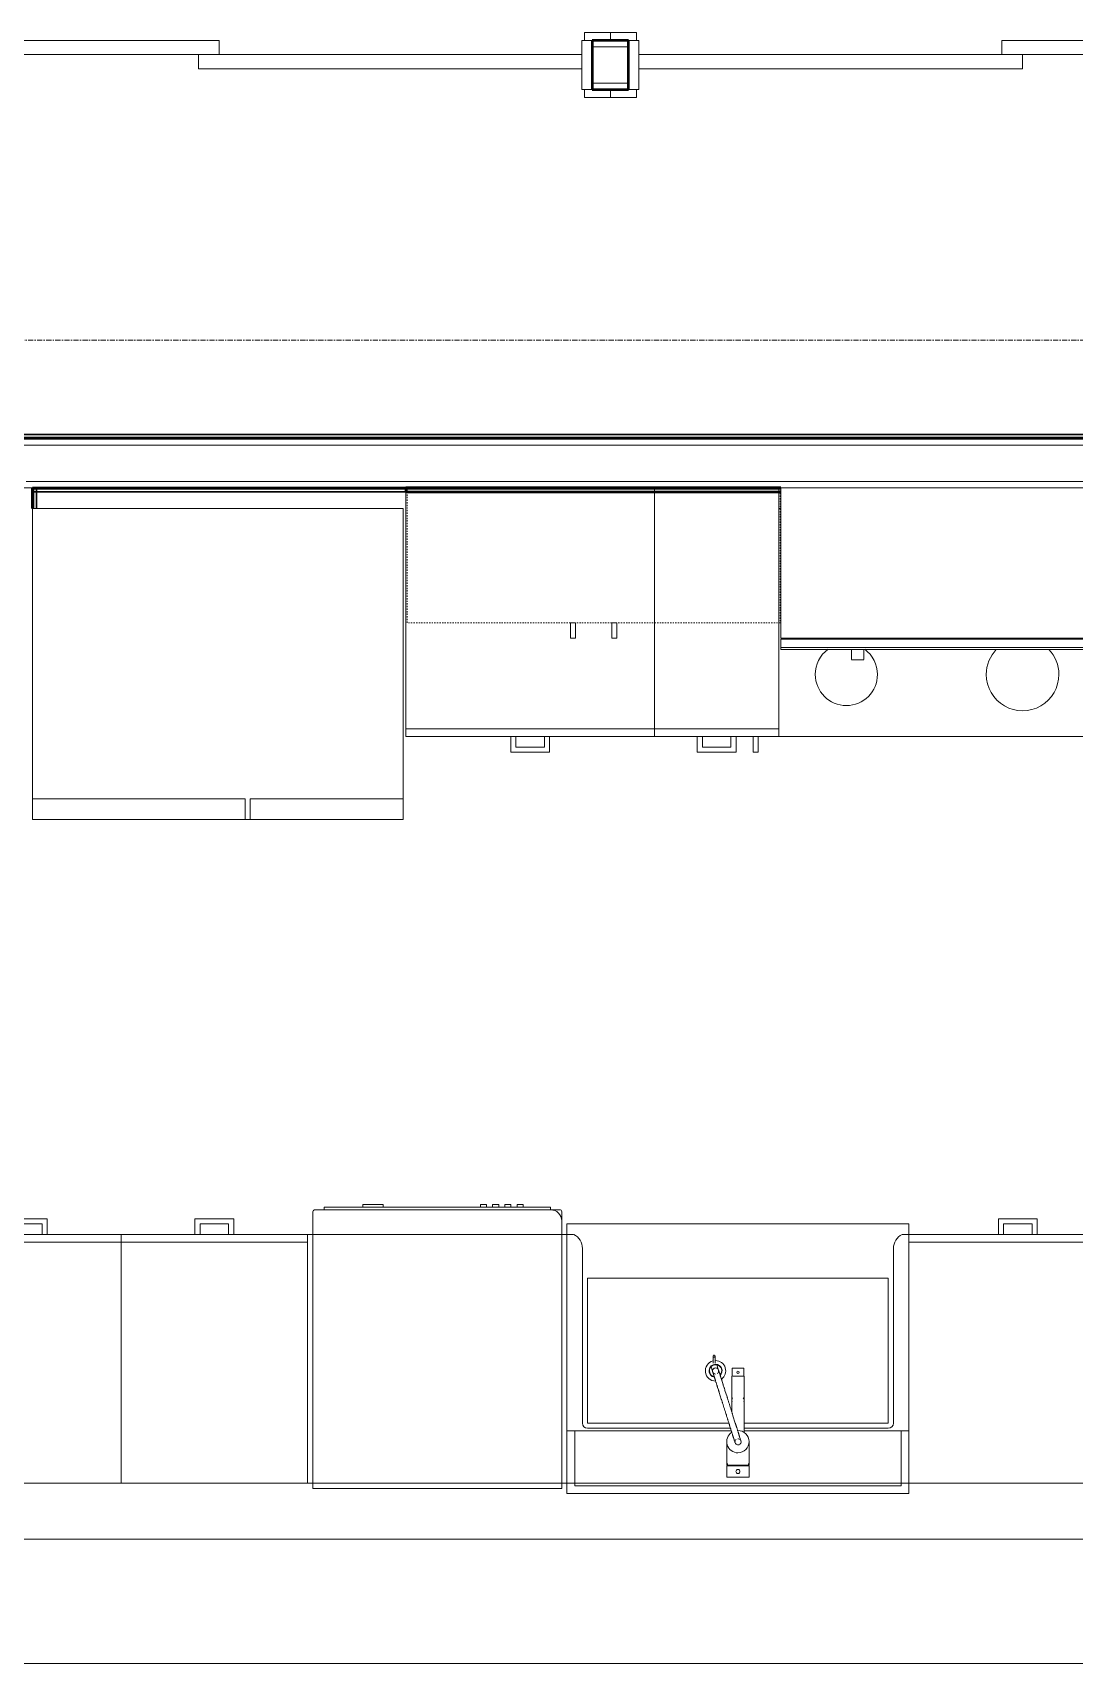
# Model space of a CAD drawing. Header units: inches. Extents: x -4218 to -1830, y 9756 to 12426.
# Drawn here: x -2276.5 to -2176, y 11407.6 to 11564.8 of the extents above; entities that cross this region are included whole.
import ezdxf

# ---------------------------------------------------------------- set-up
doc = ezdxf.new("R2010")
doc.units = ezdxf.units.IN
doc.header["$MEASUREMENT"] = 0
doc.linetypes.add('Dash', pattern=[0.25, 0.125, -0.125])
doc.linetypes.add('Grid Line 1_2_', pattern=[0.875, 0.5, -0.125, 0.125, -0.125])
for name, color, linetype, lineweight in [('0-1', 7, 'Continuous', 5), ('0-2', 252, 'Continuous', 9), ('A-DOOR-1', 7, 'Continuous', 9), ('A-DOOR-2', 50, 'Continuous', 20), ('A-DOOR-FRAM-1', 50, 'Continuous', 20), ('A-WALL-1', 250, 'Continuous', 50), ('A-WALL-2', 10, 'Continuous', 13), ('A-WALL-3', 253, 'Continuous', 9), ('A-WALL-4', 254, 'Continuous', 9), ('A-WALL-5', 252, 'Continuous', 9), ('A-WALL-6', 7, 'Continuous', 9), ('P-SANR-FIXT-1', 7, 'Continuous', 9), ('P-SANR-FIXT-2', 252, 'Continuous', 9), ('Q-CASE-1', 253, 'Continuous', 9), ('Q-CASE-2', 252, 'Continuous', 9), ('Q-CASE-3', 7, 'Continuous', 9), ('Q-CASE-5', 254, 'Continuous', 9), ('Q-CASE-6', 7, 'Dash', 9), ('Q-SPCQ-1', 7, 'Continuous', 9), ('Q-SPCQ-2', 253, 'Continuous', 9), ('Q-SPCQ-3', 252, 'Continuous', 9), ('S-GRID-1', 1, 'Grid Line 1_2_', 9)]:
    doc.layers.add(name, color=color, linetype=linetype, lineweight=lineweight)

# ---------------------------------------------------------------- blocks, each defined once
blk = doc.blocks.new('Basic Wall _ INT - W4BØF - _5_8 GYP - 2X4 WOOD_BATT_ - 5_8 GYP_ - ___-2695084-BACKGROUND - 1ST FLOOR')
at = {"layer": 'A-WALL-5'}
for p, q in [((-2138.37, 11525.7), (-2304.23, 11525.7)), ((-2304.09, 11526.05), (-2138.79, 11526.05))]:
    blk.add_line(p, q, dxfattribs=at)
at = {"layer": 'A-WALL-6'}
for p, q in [((-2138.37, 11525.82), (-2304.18, 11525.82)), ((-2304.06, 11526.11), (-2138.79, 11526.11))]:
    blk.add_line(p, q, dxfattribs=at)
blk = doc.blocks.new('Basic Wall _ INT - W4BØF - _5_8 GYP - 2X4 WOOD_BATT_ - 5_8 GYP_ - ___-2695085-BACKGROUND - 1ST FLOOR')
at = {"layer": 'A-WALL-3'}
for p, q in [((-2276.51, 11520.95), (-2281.26, 11520.95)), ((-2276.37, 11520.6), (-2276.31, 11520.6)), ((-2276.31, 11520.6), (-2276.22, 11520.6)), ((-2276.22, 11520.6), (-2276.1, 11520.6)), ((-2240.51, 11520.82), (-2204.33, 11520.82))]:
    blk.add_line(p, q, dxfattribs=at)
at = {"layer": 'A-WALL-4'}
for p, q in [((-2204.33, 11520.95), (-2240.51, 11520.95)), ((-2240.51, 11520.6), (-2204.33, 11520.6))]:
    blk.add_line(p, q, dxfattribs=at)
at = {"layer": 'A-WALL-5'}
for p, q in [((-2240.51, 11520.95), (-2276.51, 11520.95)), ((-2276.37, 11520.54), (-2276.31, 11520.54)), ((-2276.31, 11520.54), (-2276.22, 11520.54)), ((-2276.22, 11520.54), (-2276.1, 11520.54)), ((-2276.1, 11520.6), (-2240.51, 11520.6)), ((-2240.51, 11520.54), (-2204.33, 11520.54))]:
    blk.add_line(p, q, dxfattribs=at)
at = {"layer": 'A-WALL-6'}
for p, q in [((-2276.52, 11520.82), (-2240.51, 11520.82)), ((-2276.1, 11520.54), (-2240.51, 11520.54))]:
    blk.add_line(p, q, dxfattribs=at)
blk = doc.blocks.new('Basic Wall _ INT - W4BØF - _5_8 GYP - 2X4 WOOD_BATT_ - 5_8 GYP_ - ___-2695090-BACKGROUND - 1ST FLOOR')
at = {"layer": 'A-WALL-3'}
blk.add_line((-2219.02, 11564.1), (-2222.52, 11564.1), dxfattribs=at)
blk = doc.blocks.new('Basic Wall _ INT - W4BØF - _5_8 GYP - 2X4 WOOD_BATT_ - 5_8 GYP_ - ___-2695091-BACKGROUND - 1ST FLOOR')
at = {"layer": 'A-WALL-3'}
blk.add_line((-2219.02, 11559.35), (-2222.52, 11559.35), dxfattribs=at)
blk = doc.blocks.new('SLIDING - FLUSH - 6-0 x 6-8-3203588-BACKGROUND - 1ST FLOOR')
at = {"layer": 'A-DOOR-1'}
for p, q in [((-38.75, 3.25), (-36.25, 3.25)), ((-38.75, 2.5), (-38.75, 3.25)), ((-36.25, 3.25), (-36.25, 2.5)), ((36.25, 3.25), (38.75, 3.25)), ((36.25, 2.5), (36.25, 3.25)), ((38.75, 3.25), (38.75, 2.5)), ((-36.25, 2.5), (-38.75, 2.5)), ((38.75, 2.5), (36.25, 2.5)), ((-38.75, -2.25), (-36.25, -2.25)), ((-38.75, -3), (-38.75, -2.25)), ((-36.25, -3), (-38.75, -3)), ((-36.25, -2.25), (-36.25, -3)), ((36.25, -2.25), (38.75, -2.25)), ((36.25, -3), (36.25, -2.25)), ((38.75, -3), (36.25, -3)), ((38.75, -2.25), (38.75, -3))]:
    blk.add_line(p, q, dxfattribs=at)
at = {"layer": 'A-DOOR-2'}
for p, q in [((-1, -0.875), (-1, 0.5)), ((-1, 0.5), (36, 0.5)), ((36, 0.5), (36, -0.875)), ((-36, -2.25), (-36, -0.875)), ((-36, -0.875), (1, -0.875)), ((36, -0.875), (-1, -0.875)), ((1, -0.875), (1, -2.25)), ((1, -2.25), (-36, -2.25))]:
    blk.add_line(p, q, dxfattribs=at)
at = {"layer": 'A-DOOR-FRAM-1'}
for p, q in [((-37, -2.25), (-37, 2.5)), ((-37, 2.5), (-36, 2.5)), ((-36, 2.5), (-36, -2.25)), ((36, 2.5), (37, 2.5)), ((36, -2.25), (36, 2.5)), ((37, 2.5), (37, -2.25)), ((-36, -2.25), (-37, -2.25)), ((37, -2.25), (36, -2.25))]:
    blk.add_line(p, q, dxfattribs=at)
blk = doc.blocks.new('SLIDING - FLUSH - 6-0 x 6-8-3203587-BACKGROUND - 1ST FLOOR')
at = {"layer": 'A-DOOR-1'}
for p, q in [((-36.25, 3), (-38.75, 3)), ((-38.75, 3), (-38.75, 2.25)), ((-38.75, 2.25), (-36.25, 2.25)), ((-36.25, 2.25), (-36.25, 3)), ((36.25, 3), (36.25, 2.25)), ((38.75, 3), (36.25, 3)), ((36.25, 2.25), (38.75, 2.25)), ((38.75, 2.25), (38.75, 3)), ((-36.25, -2.5), (-38.75, -2.5)), ((-38.75, -2.5), (-38.75, -3.25)), ((-36.25, -3.25), (-36.25, -2.5)), ((38.75, -2.5), (36.25, -2.5)), ((36.25, -2.5), (36.25, -3.25)), ((38.75, -3.25), (38.75, -2.5)), ((-38.75, -3.25), (-36.25, -3.25)), ((36.25, -3.25), (38.75, -3.25))]:
    blk.add_line(p, q, dxfattribs=at)
at = {"layer": 'A-DOOR-2'}
for p, q in [((1, 2.25), (-36, 2.25)), ((-36, 2.25), (-36, 0.875)), ((1, 0.875), (1, 2.25)), ((-36, 0.875), (1, 0.875)), ((36, 0.875), (-1, 0.875)), ((-1, 0.875), (-1, -0.5)), ((36, -0.5), (36, 0.875)), ((-1, -0.5), (36, -0.5))]:
    blk.add_line(p, q, dxfattribs=at)
at = {"layer": 'A-DOOR-FRAM-1'}
for p, q in [((-36, 2.25), (-37, 2.25)), ((-37, 2.25), (-37, -2.5)), ((-36, -2.5), (-36, 2.25)), ((37, 2.25), (36, 2.25)), ((36, 2.25), (36, -2.5)), ((37, -2.5), (37, 2.25)), ((-37, -2.5), (-36, -2.5)), ((36, -2.5), (37, -2.5))]:
    blk.add_line(p, q, dxfattribs=at)
blk = doc.blocks.new('Basic Wall _ INT - W4BØF - _5_8 GYP - 2X4 WOOD_BATT_ - 5_8 GYP_ - ___-2695100-BACKGROUND - 1ST FLOOR')
at = {"layer": 'A-WALL-3'}
for p, q in [((-2276.45, 11520.95), (-2276.39, 11520.95)), ((-2276.39, 11520.95), (-2276.1, 11520.95)), ((-2276.16, 11520.75), (-2276.16, 11520.8)), ((-2276.16, 11520.66), (-2276.16, 11520.73)), ((-2276.16, 11520.54), (-2276.16, 11520.64))]:
    blk.add_line(p, q, dxfattribs=at)
at = {"layer": 'A-WALL-4'}
for p, q in [((-2276.49, 11520.95), (-2276.51, 11520.95)), ((-2276.31, 11520.95), (-2276.37, 11520.95)), ((-2276.16, 11520.95), (-2276.31, 11520.95)), ((-2276.1, 11520.95), (-2276.16, 11520.95))]:
    blk.add_line(p, q, dxfattribs=at)
at = {"layer": 'A-WALL-5'}
for p, q in [((-2276.51, 11520.95), (-2276.47, 11520.95)), ((-2276.51, 11520.95), (-2276.51, 11518.95)), ((-2276.47, 11520.95), (-2276.45, 11520.95)), ((-2276.16, 11518.95), (-2276.16, 11520.54)), ((-2276.1, 11520.75), (-2276.1, 11520.8)), ((-2276.1, 11520.66), (-2276.1, 11520.73)), ((-2276.1, 11520.54), (-2276.1, 11520.64))]:
    blk.add_line(p, q, dxfattribs=at)
at = {"layer": 'A-WALL-6'}
for p, q in [((-2276.39, 11518.95), (-2276.39, 11520.95)), ((-2276.1, 11518.95), (-2276.1, 11520.54))]:
    blk.add_line(p, q, dxfattribs=at)
blk = doc.blocks.new('Refrigerator_-_Side-by-Side_6047 - 36_ X 30_-1372843-BACKGROUND - 1ST FLOOR')
at = {"layer": 'Q-SPCQ-1'}
for p, q in [((-17.88, 15.58), (17.87, 15.58)), ((-17.88, -14.42), (-17.88, 15.58)), ((-17.88, 15.58), (-3.13, 15.58)), ((-17.88, 15.58), (-17.88, 13.58)), ((-3.13, 13.58), (-3.13, 15.58)), ((-2.63, 15.58), (17.87, 15.58)), ((-2.63, 15.58), (-2.63, 13.58)), ((17.87, 15.58), (17.87, -14.42)), ((17.87, 13.58), (17.87, 15.58)), ((-3.13, 13.58), (-17.88, 13.58)), ((17.87, 13.58), (-2.63, 13.58)), ((17.87, -14.42), (-17.88, -14.42))]:
    blk.add_line(p, q, dxfattribs=at)
blk = doc.blocks.new('Range - 24_ x 30_-V49-BACKGROUND - 1ST FLOOR')
at = {"layer": 'Q-SPCQ-1'}
blk.add_line((29.82, -22), (30, -22), dxfattribs=at)
for centre, radius, start, end in [((6.5, -6), 3.5, 360, 180), ((23.5, -6), 3, 0, 180), ((6.5, -6), 3.5, 180, 223.5665), ((6.5, -6), 3.5, 316.3873, 0), ((23.5, -6), 3, 180, 233.8773), ((23.5, -6), 3, 306.1227, 0), ((6.5, -6), 3.5, 261.0228, 278.9772)]:
    blk.add_arc(centre, radius, start, end, dxfattribs=at)
blk = doc.blocks.new('Single Door 1 Drawer 211 - 211 Base Cabinet Single Door1 Drawer 12_-2706434-BACKGROUND - 1ST FLOOR')
at = {"layer": 'Q-CASE-1'}
for p, q in [((-11.26, -0.38), (-11.26, 0)), ((0.74, 0), (0.74, -0.38)), ((-1.76, -24), (-1.27, -24))]:
    blk.add_line(p, q, dxfattribs=at)
at = {"layer": 'Q-CASE-2'}
for p, q in [((-11.26, -23.25), (-11.26, -0.38)), ((0.74, -0.38), (0.74, -23.25)), ((-11.26, -23.25), (-11.26, -24)), ((0.74, -23.25), (-11.26, -23.25)), ((0.74, -24), (0.74, -23.25)), ((-11.26, -24), (0.74, -24)), ((-7.14, -24), (-6.64, -24)), ((-3.39, -24), (-3.89, -24)), ((-1.76, -24), (-1.27, -24))]:
    blk.add_line(p, q, dxfattribs=at)
at = {"layer": 'Q-CASE-3'}
for p, q in [((-7.14, -24), (-7.14, -25.5)), ((-6.64, -25), (-6.64, -24)), ((-3.89, -25), (-6.64, -25)), ((-3.89, -24), (-3.89, -25)), ((-3.39, -25.5), (-3.39, -24)), ((-1.76, -24), (-1.76, -25.5)), ((-1.27, -25.5), (-1.27, -24)), ((-7.14, -25.5), (-3.39, -25.5)), ((-1.76, -25.5), (-1.27, -25.5))]:
    blk.add_line(p, q, dxfattribs=at)
at = {"layer": 'Q-CASE-5'}
blk.add_line((-11.26, 0), (0.74, 0), dxfattribs=at)
blk = doc.blocks.new('Base Cabinet 3 Drawer 230 - Base Cabinet 3 Drawer 230 24_-V50-BACKGROUND - 1ST FLOOR')
at = {"layer": 'Q-CASE-1'}
for p, q in [((-11.26, -0.38), (-11.26, 0)), ((12.74, 0), (12.74, -0.38)), ((-1.14, -24), (-0.64, -24)), ((2.61, -24), (2.11, -24))]:
    blk.add_line(p, q, dxfattribs=at)
at = {"layer": 'Q-CASE-2'}
for p, q in [((-11.26, -23.25), (-11.26, -0.38)), ((12.74, -0.38), (12.74, -23.25)), ((-11.26, -23.25), (-11.26, -24)), ((12.74, -23.25), (-11.26, -23.25)), ((12.74, -24), (12.74, -23.25)), ((-11.26, -24), (12.74, -24)), ((-1.14, -24), (-0.64, -24)), ((2.61, -24), (2.11, -24))]:
    blk.add_line(p, q, dxfattribs=at)
at = {"layer": 'Q-CASE-3'}
for p, q in [((-1.14, -24), (-1.14, -25.5)), ((-0.64, -25), (-0.64, -24)), ((2.11, -25), (-0.64, -25)), ((2.11, -24), (2.11, -25)), ((2.61, -25.5), (2.61, -24)), ((-1.14, -25.5), (2.61, -25.5))]:
    blk.add_line(p, q, dxfattribs=at)
at = {"layer": 'Q-CASE-5'}
for p, q in [((-11.26, 0), (12.74, 0)), ((-1.14, -24), (-0.64, -24)), ((2.61, -24), (2.11, -24))]:
    blk.add_line(p, q, dxfattribs=at)
blk = doc.blocks.new('300 Series Wall Hung Cabinet_302 - 36_ x 36_-2578270-BACKGROUND - 1ST FLOOR')
at = {"layer": 'Q-CASE-3'}
for p, q in [((-1.76, 16.87), (-2.25, 16.87)), ((-2.25, 16.87), (-2.25, 15.38)), ((-1.76, 15.38), (-1.76, 16.87)), ((2.24, 16.87), (1.75, 16.87)), ((1.75, 16.87), (1.75, 15.38)), ((2.24, 15.38), (2.24, 16.87)), ((-1.76, 15.38), (-2.25, 15.38)), ((2.24, 15.38), (1.75, 15.38))]:
    blk.add_line(p, q, dxfattribs=at)
at = {"layer": 'Q-CASE-6'}
for p, q in [((-18, 2.37), (-18, 15.38)), ((-18, 15.38), (18, 15.38)), ((18, 15.38), (18, 2.37)), ((18, 2.37), (-18, 2.37))]:
    blk.add_line(p, q, dxfattribs=at)
blk = doc.blocks.new('30quot_MicrowaveVent_11166 - 70cm miele oven-2804781-BACKGROUND - 1ST FLOOR')
at = {"layer": 'Q-CASE-3'}
for p, q in [((8.88, 16.6), (7.69, 16.6)), ((7.69, 15.63), (7.69, 16.55)), ((8.88, 16.55), (8.88, 15.63)), ((15.68, 15.6), (-14.2, 15.6)), ((-14.2, 15.39), (-14.2, 15.6)), ((-14.2, 14.61), (-14.2, 15.39)), ((15.68, 15.39), (-14.2, 15.39)), ((15.68, 14.61), (-14.2, 14.61)), ((-14.2, 0), (-14.2, 14.49)), ((-14.2, 14.49), (15.68, 14.49)), ((15.68, 15.6), (15.68, 15.39)), ((15.68, 15.39), (15.68, 14.61)), ((15.68, 14.49), (15.68, 0)), ((-14.2, 0), (15.68, 0))]:
    blk.add_line(p, q, dxfattribs=at)
blk = doc.blocks.new('Dishwasher_15404 - 34_ counter-V51-BACKGROUND - 1ST FLOOR')
at = {"layer": 'Q-SPCQ-1'}
for p, q in [((26.68, 0), (24.5, 0)), ((26.87, -22.93), (26.87, -0.2)), ((27.12, -1.09), (26.87, -1.09)), ((27.12, -1.09), (27.12, -22.91)), ((27.37, -4.82), (27.12, -4.82)), ((27.37, -4.82), (27.37, -5.81)), ((27.37, -5.81), (27.37, -6.79)), ((27.12, -6.79), (27.37, -6.79)), ((27.37, -16.15), (27.12, -16.15)), ((27.12, -16.74), (27.37, -16.74)), ((27.37, -16.15), (27.37, -16.74)), ((27.37, -17.33), (27.12, -17.33)), ((27.12, -17.92), (27.37, -17.92)), ((27.37, -18.51), (27.12, -18.51)), ((27.37, -17.33), (27.37, -17.92)), ((27.37, -18.51), (27.37, -19.1)), ((27.12, -19.1), (27.37, -19.1)), ((27.37, -19.69), (27.12, -19.69)), ((27.12, -20.28), (27.37, -20.28)), ((27.37, -19.69), (27.37, -20.28)), ((27.12, -22.91), (26.87, -22.91)), ((26.87, -23.8), (26.87, -22.93)), ((24.5, -24), (25.8, -24)), ((25.8, -24), (26.68, -24))]:
    blk.add_line(p, q, dxfattribs=at)
for centre, radius, start, end in [((26.68, -0.2), 0.197, 360, 90), ((26.68, -0.2), 0.197, 15, 90), ((25.8, -22.93), 1.07, 270, 0), ((26.68, -23.8), 0.197, 270, 0)]:
    blk.add_arc(centre, radius, start, end, dxfattribs=at)
at = {"layer": 'Q-SPCQ-2'}
for p, q in [((0.5, 0), (0, 0)), ((0, 0), (0, -24)), ((0, -24), (0.5, -24))]:
    blk.add_line(p, q, dxfattribs=at)
at = {"layer": 'Q-SPCQ-3'}
for p, q in [((24.5, 0), (0.5, 0)), ((0.5, -24), (24.5, -24))]:
    blk.add_line(p, q, dxfattribs=at)
blk = doc.blocks.new('Vanity Cabinet-Double Door - 33_-V52-BACKGROUND - 1ST FLOOR')
at = {"layer": 'Q-CASE-1'}
for p, q in [((-15.76, 1), (-15.76, 0)), ((-15.76, 1), (-15.76, 0)), ((-15.01, 1), (-15.01, 0.75)), ((-15.01, 0.75), (16.49, 0.75)), ((16.49, 0.75), (16.49, 1)), ((17.24, 0), (17.24, 1)), ((17.24, 0), (17.24, 1)), ((-15.76, 0), (17.24, 0)), ((-15.76, 0), (17.24, 0))]:
    blk.add_line(p, q, dxfattribs=at)
at = {"layer": 'Q-CASE-2'}
for p, q in [((-15.76, 6.05), (-15.76, 1)), ((-15.76, 6.05), (-15.76, 1)), ((-15.01, 6.01), (-15.01, 1)), ((16.49, 1), (16.49, 6.05)), ((17.24, 1), (17.24, 6.03)), ((17.24, 1), (17.24, 6.03))]:
    blk.add_line(p, q, dxfattribs=at)
blk = doc.blocks.new('Base Cabinet 3 Drawer 230 - Base Cabinet 3 Drawer 230 21_-2554957-BACKGROUND - 1ST FLOOR')
at = {"layer": 'Q-CASE-1'}
for p, q in [((-1.14, -24), (-0.64, -24)), ((2.61, -24), (2.11, -24))]:
    blk.add_line(p, q, dxfattribs=at)
at = {"layer": 'Q-CASE-2'}
for p, q in [((-9.76, -23.25), (-9.76, 0)), ((-9.76, 0), (11.24, 0)), ((11.24, 0), (11.24, -23.25)), ((-9.76, -23.25), (-9.76, -24)), ((11.24, -23.25), (-9.76, -23.25)), ((11.24, -24), (11.24, -23.25)), ((-9.76, -24), (11.24, -24)), ((-1.14, -24), (-0.64, -24)), ((2.61, -24), (2.11, -24))]:
    blk.add_line(p, q, dxfattribs=at)
at = {"layer": 'Q-CASE-3'}
for p, q in [((-1.14, -24), (-1.14, -25.5)), ((-0.64, -25), (-0.64, -24)), ((2.11, -25), (-0.64, -25)), ((2.11, -24), (2.11, -25)), ((2.61, -25.5), (2.61, -24)), ((-1.14, -25.5), (2.61, -25.5))]:
    blk.add_line(p, q, dxfattribs=at)
at = {"layer": 'Q-CASE-5'}
for p, q in [((-1.14, -24), (-0.64, -24)), ((2.61, -24), (2.11, -24))]:
    blk.add_line(p, q, dxfattribs=at)
blk = doc.blocks.new('Base Cabinet 3 Drawer 230 - Base Cabinet 3 Drawer 230 18_-2579417-BACKGROUND - 1ST FLOOR')
at = {"layer": 'Q-CASE-1'}
for p, q in [((-0.64, 24), (-1.14, 24)), ((2.11, 24), (2.61, 24))]:
    blk.add_line(p, q, dxfattribs=at)
at = {"layer": 'Q-CASE-2'}
for p, q in [((-8.26, 24), (9.74, 24)), ((-8.26, 23.25), (-8.26, 24)), ((-0.64, 24), (-1.14, 24)), ((2.11, 24), (2.61, 24)), ((9.74, 24), (9.74, 23.25)), ((9.74, 23.25), (-8.26, 23.25)), ((-8.26, 23.25), (-8.26, 0)), ((9.74, 0), (9.74, 23.25)), ((-8.26, 0), (9.74, 0))]:
    blk.add_line(p, q, dxfattribs=at)
at = {"layer": 'Q-CASE-3'}
for p, q in [((2.61, 25.5), (-1.14, 25.5)), ((-1.14, 25.5), (-1.14, 24)), ((2.61, 24), (2.61, 25.5)), ((-0.64, 24), (-0.64, 25)), ((-0.64, 25), (2.11, 25)), ((2.11, 25), (2.11, 24))]:
    blk.add_line(p, q, dxfattribs=at)
at = {"layer": 'Q-CASE-5'}
for p, q in [((-0.64, 24), (-1.14, 24)), ((2.11, 24), (2.61, 24))]:
    blk.add_line(p, q, dxfattribs=at)
blk = doc.blocks.new('Base Cabinet 4 Drawer 254 - Base Cabinet 4 Drawer 254 18_-V53-BACKGROUND - 1ST FLOOR')
at = {"layer": 'Q-CASE-1'}
for p, q in [((-1.14, -24), (-0.64, -24)), ((2.61, -24), (2.11, -24))]:
    blk.add_line(p, q, dxfattribs=at)
at = {"layer": 'Q-CASE-2'}
for p, q in [((-8.26, -23.25), (-8.26, 0)), ((-8.26, 0), (9.74, 0)), ((9.74, 0), (9.74, -23.25)), ((-8.26, -23.25), (-8.26, -24)), ((9.74, -23.25), (-8.26, -23.25)), ((9.74, -24), (9.74, -23.25)), ((-8.26, -24), (9.74, -24)), ((-1.14, -24), (-0.64, -24)), ((2.61, -24), (2.11, -24))]:
    blk.add_line(p, q, dxfattribs=at)
at = {"layer": 'Q-CASE-3'}
for p, q in [((-1.14, -24), (-1.14, -25.5)), ((-0.64, -25), (-0.64, -24)), ((2.11, -25), (-0.64, -25)), ((2.11, -24), (2.11, -25)), ((2.61, -25.5), (2.61, -24)), ((-1.14, -25.5), (2.61, -25.5))]:
    blk.add_line(p, q, dxfattribs=at)
at = {"layer": 'Q-CASE-5'}
for p, q in [((-1.14, -24), (-0.64, -24)), ((-1.14, -24), (-0.64, -24)), ((2.61, -24), (2.11, -24)), ((2.61, -24), (2.11, -24))]:
    blk.add_line(p, q, dxfattribs=at)
blk = doc.blocks.new('kitchen_faucet_14143 - kitchen_faucet_14143-V54-BACKGROUND - 1ST FLOOR')
at = {"layer": 'P-SANR-FIXT-1'}
for p, q in [((-6.3, 0.57), (-7.09, 0.57)), ((-7.09, -0.57), (-7.09, 0.57)), ((-0.9, 0.59), (-6.3, 0.59)), ((-6.3, 0.51), (-6.3, 0.59)), ((-6.3, 0.42), (-6.3, 0.5)), ((-6.3, 0.3), (-6.3, 0.4)), ((-6.3, 0.29), (-6.3, 0.15)), ((-6.3, 0.15), (-6.3, 0.29)), ((-6.3, 0.15), (-6.3, -0.15)), ((-6.3, -0.15), (-6.3, 0.15)), ((-3.97, 0.59), (-4.89, 0.59)), ((2.26, 1.08), (0, 1.08)), ((2.34, 1.02), (2.1, 1.02)), ((2.26, 1.08), (2.26, -1.08)), ((3.44, 1.08), (2.34, 1.08)), ((2.34, -1.08), (2.34, 1.08)), ((3.44, 1.08), (3.44, -1.08)), ((-7.09, -0.57), (-6.3, -0.57)), ((-6.3, -0.15), (-6.3, -0.29)), ((-6.3, -0.29), (-6.3, -0.15)), ((-6.3, -0.4), (-6.3, -0.3)), ((-6.3, -0.5), (-6.3, -0.42)), ((-6.3, -0.59), (-6.3, -0.57)), ((-6.3, -0.59), (-2.83, -0.59)), ((-4.89, -0.59), (-3.97, -0.59)), ((-0.94, -0.59), (-0.9, -0.59)), ((0, -1.08), (2.26, -1.08)), ((2.1, -1.02), (2.34, -1.02)), ((2.34, -1.08), (3.44, -1.08)), ((-7.58, -2.2), (-8.24, -2.2)), ((-8.24, -2.4), (-7.58, -2.4)), ((-7.41, -2.04), (-6.99, -1.91)), ((-6.81, -2.46), (-7.23, -2.59))]:
    blk.add_line(p, q, dxfattribs=at)
at = {"layer": 'P-SANR-FIXT-1', "flags": 128}
for points in [[(-0.06, 0.29), (-0.07, 0.29), (-0.07, 0.29), (-0.07, 0.29), (-0.07, 0.29), (-0.07, 0.29), (-0.08, 0.28), (-0.08, 0.28), (-0.09, 0.28), (-0.1, 0.28), (-0.1, 0.28), (-0.11, 0.27), (-0.26, 0.23), (-0.28, 0.22), (-0.3, 0.22), (-0.46, 0.16), (-0.49, 0.16), (-0.51, 0.15), (-0.54, 0.14), (-0.57, 0.13), (-0.6, 0.12), (-0.63, 0.11), (-0.66, 0.1), (-0.69, 0.09), (-0.72, 0.08), (-0.75, 0.07), (-0.78, 0.06), (-0.82, 0.05), (-0.85, 0.04), (-0.89, 0.03), (-0.92, 0.02), (-0.96, 0.01), (-1, 0), (-1.04, -0.02), (-1.07, -0.03), (-1.11, -0.04), (-1.15, -0.05), (-1.2, -0.07), (-1.24, -0.08), (-1.28, -0.09), (-1.32, -0.11), (-1.37, -0.12), (-1.41, -0.14), (-1.46, -0.15), (-1.5, -0.16), (-1.55, -0.18), (-1.6, -0.19), (-1.65, -0.21), (-1.69, -0.23), (-1.74, -0.24), (-1.79, -0.26), (-2.49, -0.48), (-2.55, -0.5), (-2.61, -0.51), (-2.67, -0.53), (-2.72, -0.55), (-2.78, -0.57), (-2.84, -0.59), (-2.9, -0.61), (-2.96, -0.62), (-3.02, -0.64), (-3.08, -0.66), (-3.14, -0.68), (-3.19, -0.7), (-3.25, -0.72), (-3.31, -0.74), (-3.37, -0.76), (-3.43, -0.77), (-3.49, -0.79), (-3.55, -0.81), (-3.61, -0.83), (-3.67, -0.85), (-3.73, -0.87), (-3.79, -0.89), (-3.85, -0.91), (-3.91, -0.92), (-3.97, -0.94), (-4.03, -0.96), (-4.09, -0.98), (-4.15, -1), (-4.21, -1.02), (-4.26, -1.04), (-4.32, -1.05), (-4.94, -1.25), (-4.99, -1.27), (-5.04, -1.28), (-5.09, -1.3), (-5.15, -1.31), (-5.2, -1.33), (-5.44, -1.41), (-5.48, -1.42), (-5.53, -1.43), (-5.57, -1.45), (-5.62, -1.46), (-5.66, -1.48), (-5.7, -1.49), (-5.75, -1.5), (-5.79, -1.52), (-5.83, -1.53), (-5.87, -1.54), (-5.91, -1.56), (-5.95, -1.57), (-5.99, -1.58), (-6.02, -1.59), (-6.06, -1.6), (-6.1, -1.61), (-6.13, -1.63), (-6.17, -1.64), (-6.2, -1.65), (-6.23, -1.66), (-6.26, -1.67), (-6.3, -1.68), (-6.33, -1.69), (-6.36, -1.7), (-6.38, -1.71), (-6.41, -1.71), (-6.44, -1.72), (-6.47, -1.73), (-6.49, -1.74), (-6.52, -1.75), (-6.54, -1.76), (-6.57, -1.76), (-6.59, -1.77), (-6.61, -1.78), (-6.63, -1.78), (-6.65, -1.79), (-6.67, -1.8), (-6.69, -1.8), (-6.71, -1.81), (-6.73, -1.81), (-6.74, -1.82), (-6.76, -1.82), (-6.77, -1.83), (-6.79, -1.83), (-6.8, -1.84), (-6.81, -1.84), (-6.83, -1.84), (-6.84, -1.85), (-6.85, -1.85), (-6.86, -1.85), (-6.87, -1.86), (-6.87, -1.86), (-6.88, -1.86), (-6.89, -1.86), (-6.89, -1.87), (-6.9, -1.87), (-6.9, -1.87), (-6.9, -1.87), (-6.91, -1.87), (-6.91, -1.87), (-6.91, -1.87)], [(0.27, 0.18), (0.21, 0.23), (0.15, 0.28), (0.08, 0.3), (0, 0.3), (-0.08, 0.28), (-0.15, 0.25), (-0.2, 0.2), (-0.24, 0.13), (-0.27, 0.06), (-0.27, -0.02)], [(-0.22, -0.16), (-0.17, -0.22), (-0.1, -0.26), (-0.03, -0.28), (0.05, -0.29), (0.13, -0.27), (0.19, -0.23), (0.25, -0.18), (0.29, -0.12), (0.31, -0.04), (0.32, 0.03), (0.3, 0.11), (0.27, 0.18)], [(0.11, -0.27), (0.11, -0.27), (0.11, -0.27), (0.11, -0.28), (0.11, -0.28), (0.1, -0.28), (0.1, -0.28), (0.09, -0.28), (0.09, -0.28), (0.08, -0.28), (0.07, -0.29), (0.06, -0.29), (-0.08, -0.34), (-0.1, -0.34), (-0.12, -0.35), (-0.14, -0.35), (-0.16, -0.36), (-0.18, -0.37), (-0.2, -0.37), (-0.23, -0.38), (-0.25, -0.39), (-0.27, -0.4), (-0.3, -0.4), (-0.32, -0.41), (-0.35, -0.42), (-0.38, -0.43), (-0.41, -0.44), (-0.44, -0.45), (-0.46, -0.46), (-0.5, -0.47), (-0.53, -0.48), (-0.56, -0.49), (-0.59, -0.5), (-0.62, -0.51), (-0.66, -0.52), (-0.69, -0.53), (-0.73, -0.54), (-0.77, -0.55), (-0.8, -0.56), (-0.84, -0.58), (-0.88, -0.59), (-0.92, -0.6), (-0.96, -0.61), (-1, -0.63), (-1.04, -0.64), (-1.08, -0.65), (-1.13, -0.67), (-1.17, -0.68), (-1.22, -0.69), (-1.26, -0.71), (-1.31, -0.72), (-1.35, -0.74), (-1.4, -0.75), (-1.45, -0.77), (-1.5, -0.78), (-1.54, -0.8), (-1.59, -0.81), (-1.64, -0.83), (-1.69, -0.84), (-1.75, -0.86), (-1.8, -0.88), (-1.85, -0.89), (-1.9, -0.91), (-1.96, -0.93), (-2.01, -0.94), (-2.06, -0.96), (-2.12, -0.98), (-2.18, -1), (-2.23, -1.01), (-2.29, -1.03), (-2.34, -1.05), (-2.4, -1.07), (-2.46, -1.09), (-2.52, -1.1), (-2.57, -1.12), (-2.63, -1.14), (-2.69, -1.16), (-2.75, -1.18), (-2.81, -1.2), (-2.87, -1.21), (-2.93, -1.23), (-2.99, -1.25), (-3.05, -1.27), (-3.1, -1.29), (-3.16, -1.31), (-3.22, -1.33), (-3.28, -1.35), (-3.34, -1.37), (-3.4, -1.38), (-3.46, -1.4), (-3.52, -1.42), (-3.58, -1.44), (-3.64, -1.46), (-3.7, -1.48), (-3.76, -1.5), (-3.82, -1.52), (-3.88, -1.53), (-3.94, -1.55), (-4, -1.57), (-4.05, -1.59), (-4.11, -1.61), (-4.74, -1.8), (-4.79, -1.82), (-4.84, -1.84), (-4.89, -1.85), (-4.94, -1.87), (-4.99, -1.89), (-5.22, -1.96), (-5.27, -1.97), (-5.32, -1.99), (-5.36, -2), (-5.41, -2.02), (-5.45, -2.03), (-5.49, -2.04), (-5.54, -2.06), (-5.58, -2.07), (-5.62, -2.08), (-5.66, -2.1), (-5.7, -2.11), (-5.74, -2.12), (-5.78, -2.13), (-5.82, -2.15), (-5.85, -2.16), (-5.89, -2.17), (-5.93, -2.18), (-5.96, -2.19), (-6, -2.2), (-6.03, -2.21), (-6.06, -2.22), (-6.09, -2.23), (-6.13, -2.24), (-6.16, -2.25), (-6.19, -2.26), (-6.21, -2.27), (-6.24, -2.28), (-6.27, -2.29), (-6.3, -2.3), (-6.32, -2.3), (-6.35, -2.31), (-6.37, -2.32), (-6.39, -2.33), (-6.42, -2.33), (-6.44, -2.34), (-6.46, -2.35), (-6.48, -2.35), (-6.5, -2.36), (-6.52, -2.37), (-6.54, -2.37), (-6.55, -2.38), (-6.57, -2.38), (-6.59, -2.39), (-6.6, -2.39), (-6.61, -2.4), (-6.63, -2.4), (-6.64, -2.41), (-6.65, -2.41), (-6.66, -2.41), (-6.67, -2.42), (-6.68, -2.42), (-6.69, -2.42), (-6.7, -2.42), (-6.7, -2.43), (-6.71, -2.43), (-6.72, -2.43), (-6.72, -2.43), (-6.72, -2.43), (-6.73, -2.43), (-6.73, -2.43), (-6.73, -2.43), (-6.73, -2.43)], [(-6.56, -2), (-6.61, -1.94), (-6.67, -1.9), (-6.74, -1.87), (-6.82, -1.86), (-6.9, -1.87), (-6.97, -1.9), (-7.03, -1.94), (-7.08, -2), (-7.1, -2.08), (-7.11, -2.15)], [(-7.11, -2.15), (-7.1, -2.23), (-7.08, -2.3), (-7.03, -2.36), (-6.97, -2.41), (-6.9, -2.44), (-6.82, -2.45), (-6.74, -2.44), (-6.67, -2.41), (-6.61, -2.36), (-6.56, -2.3), (-6.53, -2.23), (-6.52, -2.15)]]:
    blk.add_lwpolyline(points, dxfattribs=at)
at = {"layer": 'P-SANR-FIXT-1'}
for centre, radius, start, end in [((-6.69, 0), 0.118, 0, 180), ((0, 0), 1.08, 360, 180), ((2.88, 0), 0.197, 0, 180), ((-6.83, -2.16), 0.984, 34.6289, 180), ((-6.83, -2.16), 0.63, 45, 180), ((-6.83, -2.16), 0.591, 47.2269, 168.6397), ((-6.69, 0), 0.118, 180, 360), ((0, 0), 1.08, 180, 182.3811), ((0, 0), 1.08, 213.6297, 360), ((2.88, 0), 0.197, 180, 0), ((-6.83, -2.16), 0.984, 180, 183.6246), ((-6.83, -2.16), 0.984, 195, 360), ((-6.83, -2.16), 0.63, 180, 349.6916), ((-6.83, -2.16), 0.591, 168.6397, 180), ((-6.83, -2.16), 0.591, 180, 227.1165), ((-6.83, -2.16), 0.591, 227.1165, 345.2352)]:
    blk.add_arc(centre, radius, start, end, dxfattribs=at)
for centre, major_axis, ratio, start_param, end_param in [((-3.97, 0), (0, 0.591), 0.906308, 6.021386, 6.806784), ((-3.97, 0), (0, 0.591), 0.906308, 2.617994, 3.403392), ((-8.24, -2.3), (0, 0.0984), 0.984808, 4.712389, 7.853982), ((-8.24, -2.3), (0, 0.0984), 0.984808, 1.570796, 4.712389)]:
    blk.add_ellipse(centre, major_axis=major_axis, ratio=ratio, start_param=start_param, end_param=end_param, dxfattribs=at)
blk = doc.blocks.new('CTR - 1st Phase - Unit Layouts_rvt-1-BACKGROUND - 1ST FLOOR')
at = {"layer": 'A-WALL-1'}
for p, q in [((-2219.02, 11564.1), (-2222.52, 11564.1)), ((-2222.52, 11564.1), (-2222.52, 11559.35)), ((-2219.02, 11559.35), (-2219.02, 11564.1)), ((-2222.52, 11559.35), (-2219.02, 11559.35)), ((-2138.37, 11525.7), (-2304.23, 11525.7)), ((-2276.51, 11520.95), (-2204.33, 11520.95)), ((-2276.51, 11518.95), (-2276.51, 11520.95)), ((-2204.33, 11520.95), (-2240.51, 11520.95)), ((-2240.51, 11520.95), (-2240.51, 11520.57)), ((-2240.51, 11520.57), (-2204.33, 11520.57))]:
    blk.add_line(p, q, dxfattribs=at)
at = {"layer": 'A-WALL-2'}
for p, q in [((-2222.52, 11563.47), (-2219.02, 11563.47)), ((-2222.52, 11559.97), (-2219.02, 11559.97)), ((-2304.49, 11525.07), (-2137.75, 11525.07)), ((-2277.14, 11521.57), (-2105.65, 11521.57))]:
    blk.add_line(p, q, dxfattribs=at)
at = {"layer": 'A-WALL-3'}
for p, q in [((-2222.52, 11559.35), (-2222.52, 11564.1)), ((-2219.02, 11564.1), (-2219.02, 11559.35)), ((-2138.79, 11525.7), (-2304.23, 11525.7)), ((-2276.51, 11518.95), (-2276.51, 11520.54)), ((-2276.1, 11520.95), (-2240.51, 11520.95)), ((-2204.33, 11520.95), (-2240.51, 11520.95)), ((-2204.33, 11520.95), (-2240.51, 11520.95)), ((-2240.51, 11520.57), (-2240.51, 11520.95)), ((-2249.47, 11424.95), (-2302.45, 11424.95)), ((-2224.97, 11424.95), (-2225.47, 11424.95)), ((-2151.45, 11424.95), (-2191.97, 11424.95)), ((-2302.45, 11419.57), (-2262.08, 11419.57)), ((-2262.05, 11419.57), (-2151.45, 11419.57))]:
    blk.add_line(p, q, dxfattribs=at)
at = {"layer": 'A-WALL-4'}
for p, q in [((-2219.02, 11564.1), (-2222.52, 11564.1)), ((-2222.52, 11559.35), (-2219.02, 11559.35)), ((-2276.51, 11520.75), (-2276.51, 11520.8)), ((-2276.51, 11520.66), (-2276.51, 11520.73)), ((-2276.51, 11520.54), (-2276.51, 11520.64)), ((-2276.37, 11520.95), (-2276.1, 11520.95)), ((-2240.51, 11520.95), (-2204.33, 11520.95)), ((-2240.51, 11520.95), (-2204.33, 11520.95))]:
    blk.add_line(p, q, dxfattribs=at)
at = {"layer": 'A-WALL-5'}
for p, q in [((-2240.51, 11520.57), (-2240.51, 11520.95)), ((-2240.51, 11520.95), (-2240.51, 11520.57)), ((-2240.51, 11520.57), (-2204.33, 11520.57)), ((-2240.51, 11496.95), (-2240.51, 11520.57)), ((-2105.45, 11496.95), (-2240.51, 11496.95)), ((-2305.47, 11448.95), (-2224.32, 11448.95)), ((-2192.63, 11448.95), (-2148.45, 11448.95)), ((-2223.47, 11447.6), (-2223.47, 11430.75)), ((-2193.47, 11430.75), (-2193.47, 11447.6)), ((-2222.97, 11430.25), (-2209.18, 11430.25)), ((-2207.89, 11430.25), (-2193.97, 11430.25)), ((-2302.45, 11424.95), (-2151.45, 11424.95)), ((-2262.08, 11419.57), (-2302.45, 11419.57)), ((-2151.45, 11419.57), (-2262.05, 11419.57)), ((-2148.45, 11407.57), (-2305.47, 11407.57))]:
    blk.add_line(p, q, dxfattribs=at)
for centre, radius, start, end in [((-2224.97, 11447.6), 1.5, 0, 63.9089), ((-2191.97, 11447.6), 1.5, 116.0911, 180), ((-2222.97, 11430.75), 0.5, 180, 270), ((-2193.97, 11430.75), 0.5, 270, 0)]:
    blk.add_arc(centre, radius, start, end, dxfattribs=at)
at = {"layer": 'A-WALL-6'}
for p, q in [((-2240.51, 11520.57), (-2240.51, 11496.95)), ((-2240.51, 11496.95), (-2105.45, 11496.95)), ((-2224.32, 11448.95), (-2305.47, 11448.95)), ((-2148.45, 11448.95), (-2192.63, 11448.95)), ((-2223.47, 11430.75), (-2223.47, 11447.6)), ((-2193.47, 11447.6), (-2193.47, 11430.75)), ((-2209.18, 11430.25), (-2222.97, 11430.25)), ((-2193.97, 11430.25), (-2207.89, 11430.25)), ((-2305.47, 11407.57), (-2148.45, 11407.57))]:
    blk.add_line(p, q, dxfattribs=at)
for centre, radius, start, end in [((-2224.97, 11447.6), 1.5, 0, 63.9089), ((-2191.97, 11447.6), 1.5, 116.0911, 180), ((-2222.97, 11430.75), 0.5, 180, 270), ((-2193.97, 11430.75), 0.5, 270, 0)]:
    blk.add_arc(centre, radius, start, end, dxfattribs=at)
at = {"layer": 'P-SANR-FIXT-1'}
for p, q in [((-2191.97, 11449.96), (-2224.97, 11449.96)), ((-2224.97, 11449.96), (-2224.97, 11448.95)), ((-2191.97, 11448.95), (-2191.97, 11449.96)), ((-2222.97, 11430.75), (-2222.97, 11444.71)), ((-2222.97, 11444.71), (-2193.97, 11444.71)), ((-2193.97, 11444.71), (-2193.97, 11430.75)), ((-2209.34, 11430.75), (-2222.97, 11430.75)), ((-2193.97, 11430.75), (-2207.89, 11430.75))]:
    blk.add_line(p, q, dxfattribs=at)
at = {"layer": 'P-SANR-FIXT-2'}
for p, q in [((-2224.97, 11448.95), (-2224.97, 11430)), ((-2191.97, 11430), (-2191.97, 11448.95)), ((-2224.97, 11430), (-2209.1, 11430)), ((-2207.89, 11430), (-2192.01, 11430))]:
    blk.add_line(p, q, dxfattribs=at)
at = {"layer": '0-2'}
for name, p in [('Basic Wall _ INT - W4BØF - _5_8 GYP - 2X4 WOOD_BATT_ - 5_8 GYP_ - ___-2695090-BACKGROUND - 1ST FLOOR', (0, 0)), ('SLIDING - FLUSH - 6-0 x 6-8-3203587-BACKGROUND - 1ST FLOOR', (-2259.52, 11561.85)), ('Basic Wall _ INT - W4BØF - _5_8 GYP - 2X4 WOOD_BATT_ - 5_8 GYP_ - ___-2695091-BACKGROUND - 1ST FLOOR', (0, 0)), ('Basic Wall _ INT - W4BØF - _5_8 GYP - 2X4 WOOD_BATT_ - 5_8 GYP_ - ___-2695084-BACKGROUND - 1ST FLOOR', (0, 0)), ('Basic Wall _ INT - W4BØF - _5_8 GYP - 2X4 WOOD_BATT_ - 5_8 GYP_ - ___-2695085-BACKGROUND - 1ST FLOOR', (0, 0)), ('Basic Wall _ INT - W4BØF - _5_8 GYP - 2X4 WOOD_BATT_ - 5_8 GYP_ - ___-2695100-BACKGROUND - 1ST FLOOR', (0, 0)), ('Base Cabinet 3 Drawer 230 - Base Cabinet 3 Drawer 230 24_-V50-BACKGROUND - 1ST FLOOR', (-2229.25, 11520.95)), ('Single Door 1 Drawer 211 - 211 Base Cabinet Single Door1 Drawer 12_-2706434-BACKGROUND - 1ST FLOOR', (-2205.25, 11520.95)), ('Base Cabinet 3 Drawer 230 - Base Cabinet 3 Drawer 230 18_-2579417-BACKGROUND - 1ST FLOOR', (-2277.71, 11424.95)), ('Vanity Cabinet-Double Door - 33_-V52-BACKGROUND - 1ST FLOOR', (-2209.21, 11423.95))]:
    blk.add_blockref(name, p, dxfattribs=at)
for name, p, rotation in [('SLIDING - FLUSH - 6-0 x 6-8-3203588-BACKGROUND - 1ST FLOOR', (-2182.02, 11561.85), 180), ('300 Series Wall Hung Cabinet_302 - 36_ x 36_-2578270-BACKGROUND - 1ST FLOOR', (-2222.39, 11523.32), 180), ('30quot_MicrowaveVent_11166 - 70cm miele oven-2804781-BACKGROUND - 1ST FLOOR', (-2188.65, 11520.95), 180), ('Refrigerator_-_Side-by-Side_6047 - 36_ X 30_-1372843-BACKGROUND - 1ST FLOOR', (-2258.64, 11504.53), 180), ('Range - 24_ x 30_-V49-BACKGROUND - 1ST FLOOR', (-2174.51, 11496.95), 180), ('Dishwasher_15404 - 34_ counter-V51-BACKGROUND - 1ST FLOOR', (-2249.47, 11424.45), 90.00000000010067), ('Base Cabinet 4 Drawer 254 - Base Cabinet 4 Drawer 254 18_-V53-BACKGROUND - 1ST FLOOR', (-2258.24, 11424.95), 180), ('Base Cabinet 3 Drawer 230 - Base Cabinet 3 Drawer 230 21_-2554957-BACKGROUND - 1ST FLOOR', (-2180.74, 11424.95), 180), ('kitchen_faucet_14143 - kitchen_faucet_14143-V54-BACKGROUND - 1ST FLOOR', (-2208.47, 11428.96), 270.0000000000063)]:
    blk.add_blockref(name, p, dxfattribs=dict(at, rotation=rotation))

msp = doc.modelspace()

# ---------------------------------------------------------------- linework, layer by layer
at = {"layer": 'S-GRID-1'}
msp.add_line((-1830.2, 11535.19), (-4168.71, 11535.19), dxfattribs=at)

# ---------------------------------------------------------------- block references
at = {"layer": '0-1'}
msp.add_blockref('CTR - 1st Phase - Unit Layouts_rvt-1-BACKGROUND - 1ST FLOOR', (0, 0), dxfattribs=at)

doc.saveas('drawing.dxf')
